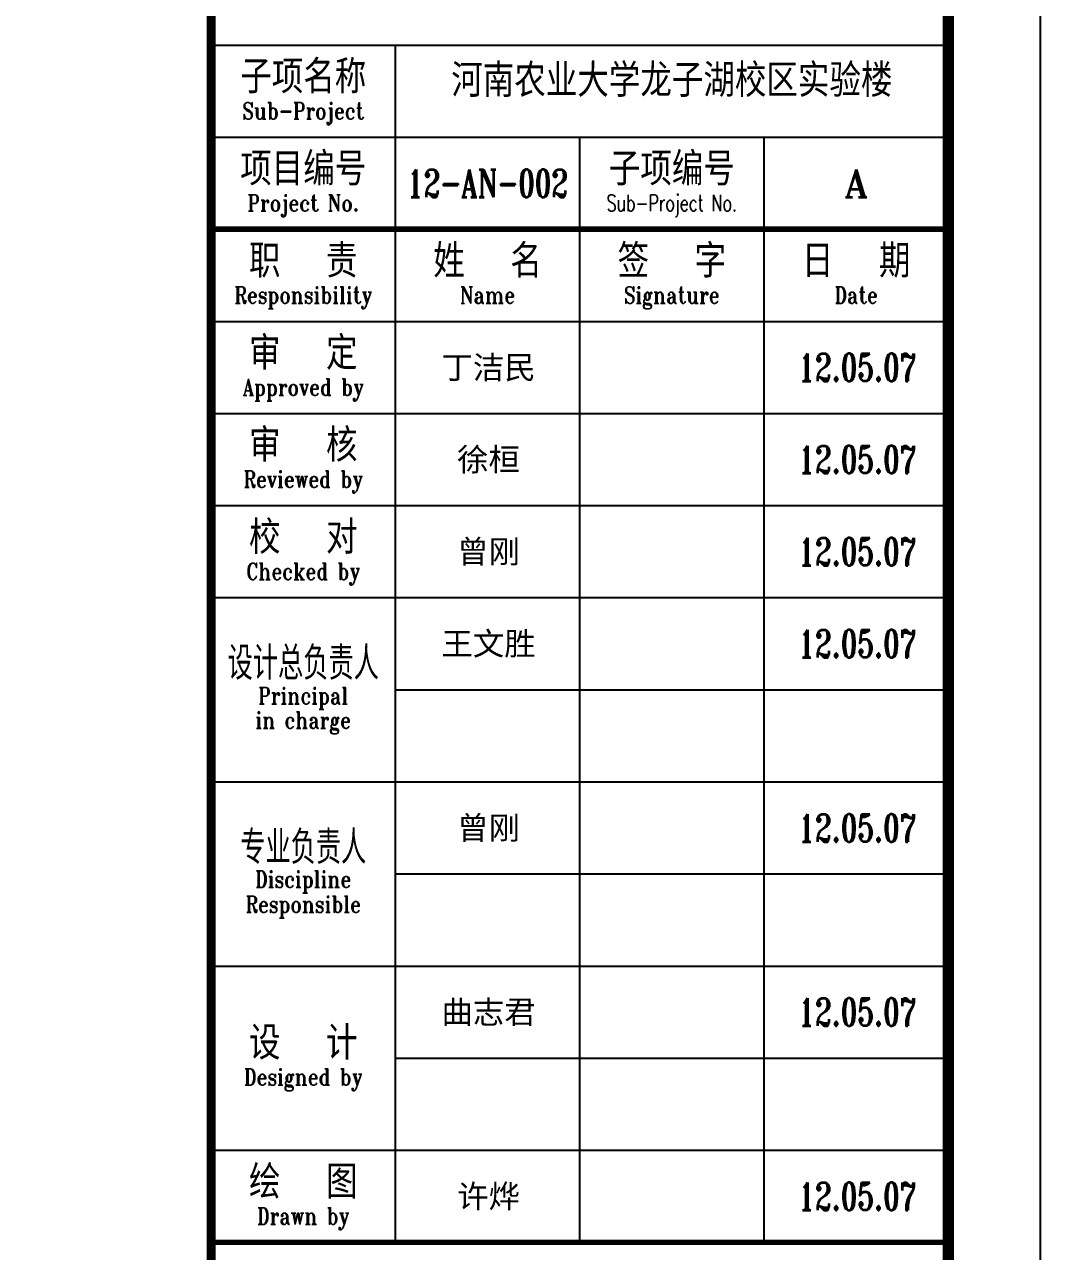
# Model space of a CAD drawing. Extents: x -345393 to -54719, y 203828 to 476815.
# Drawn here: x -272317 to -261293, y 285325 to 298647 of the extents above; entities that cross this region are included whole.
import ezdxf
from ezdxf.enums import TextEntityAlignment as Align

# ---------------------------------------------------------------- set-up
doc = ezdxf.new("R2010")
doc.units = 0
doc.header["$LTSCALE"] = 1000
doc.header["$MEASUREMENT"] = 0
doc.layers.get('0').update_dxf_attribs({"color": 252, "linetype": 'CONTINUOUS'})
doc.layers.get('Defpoints').update_dxf_attribs({"color": 252, "linetype": 'CONTINUOUS'})
doc.layers.add('图框', color=252, linetype='CONTINUOUS')
doc.styles.add('TKZ1_tjhts.shx', font='tjromant.shx', dxfattribs={"bigfont": 'tjhts.shx'})
doc.styles.add('TKZ2_tjkts.shx', font='tjromant.shx', dxfattribs={"bigfont": 'tjkts.shx'})
doc.styles.add('图框字1_黑体', font='simhei.ttf')

# ---------------------------------------------------------------- blocks, each defined once
blk = doc.blocks.new('TJAD_TK_A1')
for p, q in [((1251.38, 643.45), (1331.38, 643.45)), ((1271.38, 513.45), (1271.38, 643.45)), ((1251.38, 633.45), (1331.38, 633.45)), ((1291.38, 513.45), (1291.38, 633.45)), ((1311.38, 513.45), (1311.38, 633.45)), ((1251.38, 613.45), (1331.38, 613.45)), ((1251.38, 603.45), (1331.38, 603.45)), ((1251.38, 593.45), (1331.38, 593.45)), ((1251.38, 583.45), (1331.38, 583.45)), ((1271.38, 573.45), (1331.38, 573.45)), ((1251.38, 563.45), (1331.38, 563.45)), ((1271.38, 553.45), (1331.38, 553.45)), ((1251.38, 543.45), (1331.38, 543.45)), ((1271.38, 533.45), (1331.38, 533.45)), ((1251.38, 523.45), (1331.38, 523.45))]:
    blk.add_line(p, q)
for points, const_width in [([(1251.38, 940.45), (1251.38, 366.45)], 1), ([(1251.38, 623.45), (1331.38, 623.45)], 0.6), ([(1251.38, 513.45), (1331.38, 513.45)], 0.6)]:
    blk.add_lwpolyline(points, dxfattribs=dict(const_width=const_width))
at = {"layer": '图框'}
blk.add_line((1341.38, 356.45), (1341.38, 950.45), dxfattribs=at)
at = {"layer": '图框', "const_width": 1.2}
blk.add_lwpolyline([(1331.38, 940.45), (525.38, 940.45), (525.38, 366.45), (1331.38, 366.45)], close=True, dxfattribs=at)
at = {"style": 'TKZ2_tjkts.shx'}
for s, p in [('子项名称', (1261.38, 640)), ('项目编号', (1261.38, 630)), ('职  责', (1261.38, 620)), ('姓  名', (1281.38, 620)), ('签  字', (1301.38, 620)), ('日  期', (1321.38, 620)), ('审  定', (1261.38, 610)), ('审  核', (1261.38, 600)), ('校  对', (1261.38, 590)), ('设  计', (1261.38, 535.1)), ('绘  图', (1261.38, 520))]:
    blk.add_text(s, height=3.6, dxfattribs=at).set_placement(p, align=Align.MIDDLE_CENTER)
at = {"style": 'TKZ2_tjkts.shx', "width": 0.8}
for s, height, p in [('Sub-Project', 1.8, (1261.38, 636.3)), ('Project No.', 1.8, (1261.38, 626.3)), ('Responsibility', 1.8, (1261.38, 616.3)), ('Name', 1.8, (1281.38, 616.3)), ('Signature', 1.8, (1301.38, 616.3)), ('Date', 1.8, (1321.38, 616.3)), ('Approved by', 1.8, (1261.38, 606.3)), ('Reviewed by', 1.8, (1261.38, 596.3)), ('Checked by', 1.8, (1261.38, 586.3)), ('设计总负责人', 3.6, (1261.38, 576.33)), ('Principal', 1.8, (1261.38, 572.8)), ('in charge', 1.8, (1261.38, 570.15)), ('专业负责人', 3.6, (1261.38, 556.33)), ('Discipline', 1.8, (1261.38, 552.87)), ('Responsible', 1.8, (1261.38, 550.15)), ('Designed by', 1.8, (1261.38, 531.4)), ('Drawn by', 1.8, (1261.38, 516.3))]:
    blk.add_text(s, height=height, dxfattribs=at).set_placement(p, align=Align.MIDDLE_CENTER)
at = {"layer": '图框'}
for s, height, style, p in [('河南农业大学龙子湖校区实验楼', 3.6, 'TKZ1_tjhts.shx', (1301.38, 639.61)), ('子项编号', 3.6, 'TKZ2_tjkts.shx', (1301.38, 630)), ('A', 3, 'TKZ1_tjhts.shx', (1321.38, 628.45)), ('丁洁民', 2.5, '图框字1_黑体', (1281.49, 608.45)), ('徐桓', 2.5, '图框字1_黑体', (1281.49, 598.45)), ('曾刚', 2.5, '图框字1_黑体', (1281.49, 588.45)), ('王文胜', 2.5, '图框字1_黑体', (1281.49, 578.45)), ('曾刚', 2.5, '图框字1_黑体', (1281.49, 558.45)), ('曲志君', 2.5, '图框字1_黑体', (1281.49, 538.45)), ('许烨', 2.5, '图框字1_黑体', (1281.49, 518.45))]:
    blk.add_text(s, height=height, dxfattribs=dict(at, style=style)).set_placement(p, align=Align.MIDDLE_CENTER)
at = {"layer": '图框', "width": 0.7}
for s, height, style, p in [('12-AN-002', 3, 'TKZ1_tjhts.shx', (1281.38, 628.45)), ('Sub-Project No.', 1.8, 'TKZ2_tjkts.shx', (1301.38, 626.3)), ('12.05.07', 3, 'TKZ1_tjhts.shx', (1321.51, 608.45)), ('12.05.07', 3, 'TKZ1_tjhts.shx', (1321.51, 598.45)), ('12.05.07', 3, 'TKZ1_tjhts.shx', (1321.51, 588.45)), ('12.05.07', 3, 'TKZ1_tjhts.shx', (1321.51, 578.45)), ('12.05.07', 3, 'TKZ1_tjhts.shx', (1321.51, 558.45)), ('12.05.07', 3, 'TKZ1_tjhts.shx', (1321.51, 538.45)), ('12.05.07', 3, 'TKZ1_tjhts.shx', (1321.51, 518.45))]:
    blk.add_text(s, height=height, dxfattribs=dict(at, style=style)).set_placement(p, align=Align.MIDDLE_CENTER)

msp = doc.modelspace()

# ---------------------------------------------------------------- linework, layer by layer
at = {"layer": 'Defpoints'}
for points in [[(-270292.68322, 328124.43019), (-342892.68322, 328124.43019), (-342892.68322, 270724.43019), (-270292.68322, 270724.43019)], [(-342892.68322, 328124.43019), (-270292.68322, 328124.43019), (-270292.68322, 270724.43019), (-342892.68322, 270724.43019)]]:
    msp.add_lwpolyline(points, close=True, dxfattribs=at)

# ---------------------------------------------------------------- block references
at = {"layer": '图框', "xscale": 100, "yscale": 100, "zscale": 100}
msp.add_blockref('TJAD_TK_A1', (-395430.59915, 234079.50949), dxfattribs=at)

doc.saveas('drawing.dxf')
